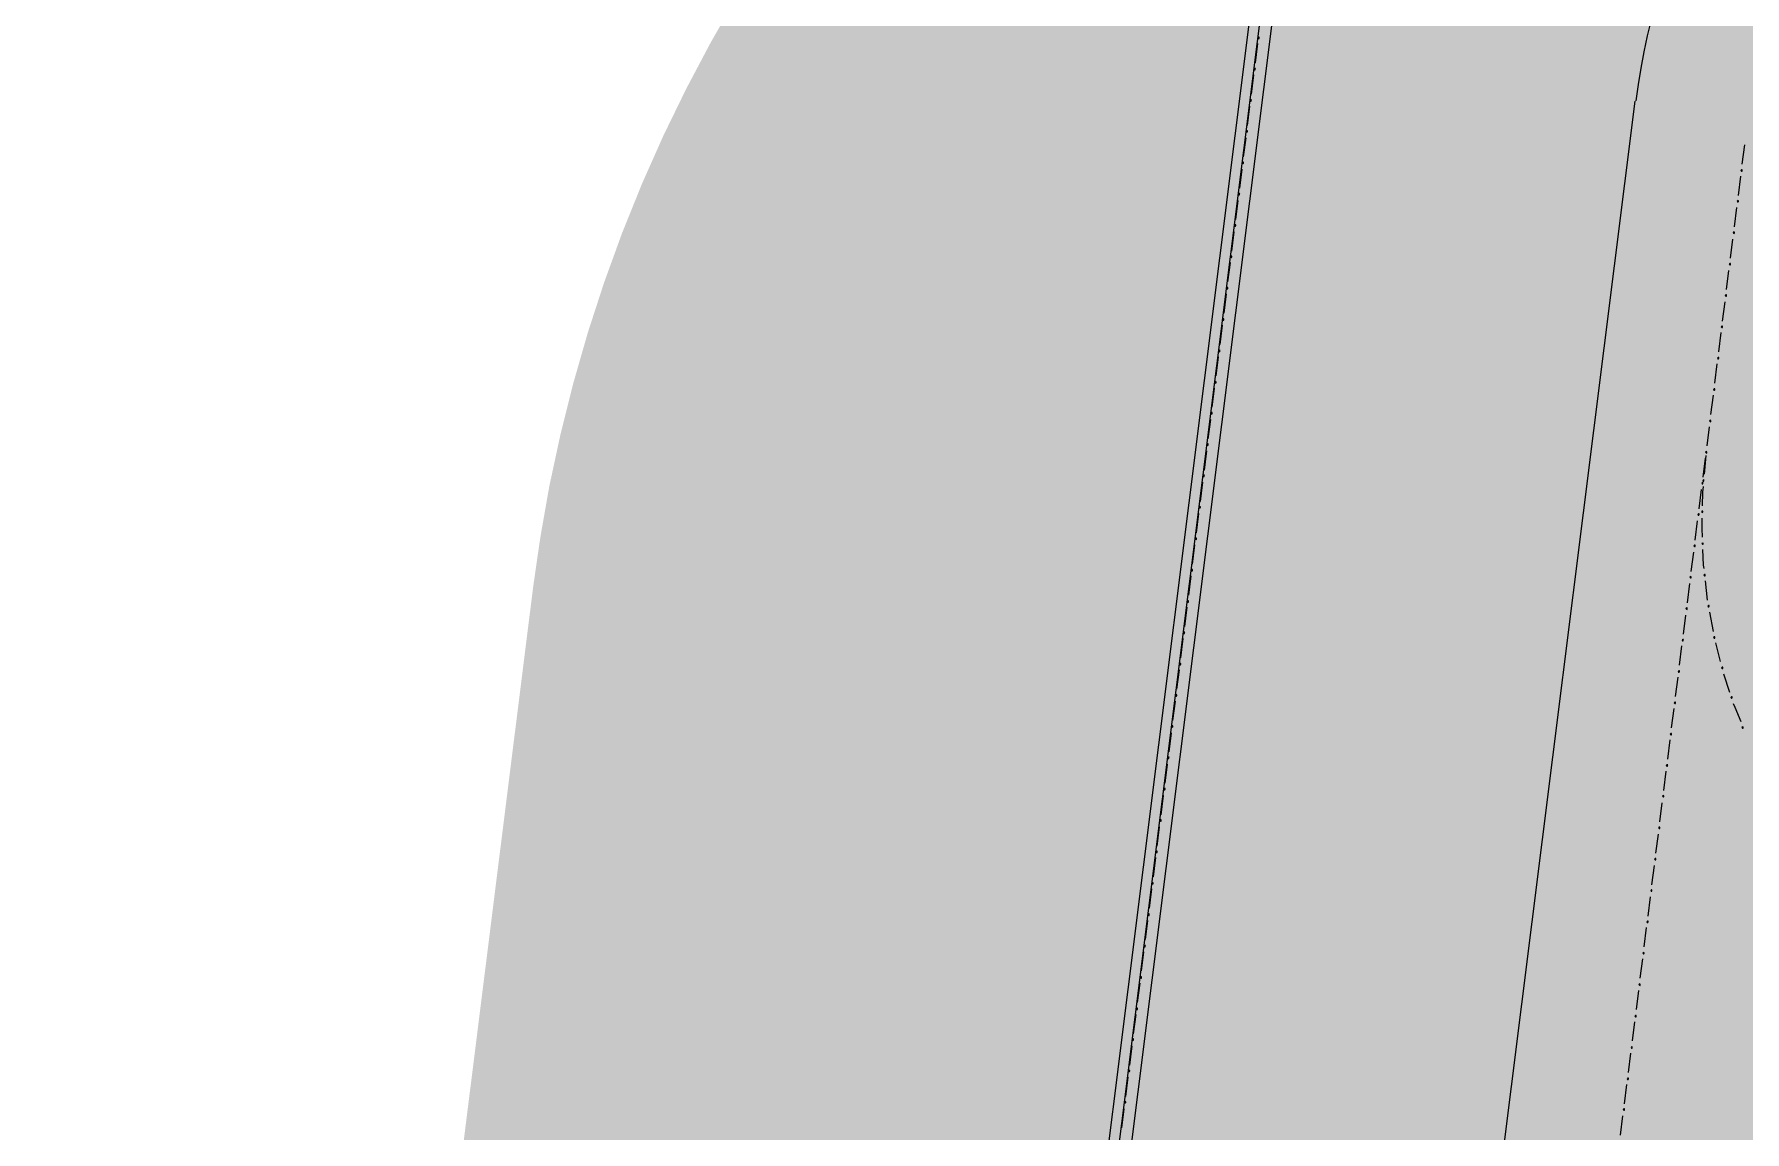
# Model space of a CAD drawing. Header units: metres. Extents: x -4 to 509425, y 7549 to 4732445.
# Drawn here: x 475950.81 to 475973.25, y 4719777.3 to 4719791.69 of the extents above; entities that cross this region are included whole.
import ezdxf

# ---------------------------------------------------------------- set-up
doc = ezdxf.new("R2010")
doc.units = ezdxf.units.M
doc.header["$LTSCALE"] = 0.01
doc.header["$MEASUREMENT"] = 0
doc.layers.get('0').update_dxf_attribs({"lineweight": 0})
for name, color, linetype in [('_SUBESTACIÓN', 1, 'Continuous'), ('NUDO GAROÑA', 211, 'Continuous'), ('SUBESTACION LA VID', 253, 'Continuous')]:
    doc.layers.add(name, color=color, linetype=linetype)

# ---------------------------------------------------------------- blocks, each defined once
blk = doc.blocks.new('A$Cfff6051d')
at = {"layer": 'SUBESTACION LA VID', "transparency": 33554687}
h = blk.add_hatch(color=256, dxfattribs=at)
h.dxf.hatch_style = 2
h.paths.add_polyline_path([(475966.879, 4719791.645), (475966.88, 4719791.653), (475966.871, 4719791.654), (475966.862, 4719791.647), (475966.869, 4719791.637), (475966.877, 4719791.636)])
h = blk.add_hatch(color=256, dxfattribs=at)
h.dxf.hatch_style = 2
h.paths.add_polyline_path([(475966.827, 4719791.233), (475966.828, 4719791.241), (475966.82, 4719791.242), (475966.81, 4719791.235), (475966.817, 4719791.226), (475966.826, 4719791.225)])
h = blk.add_hatch(color=256, dxfattribs=at)
h.dxf.hatch_style = 2
h.paths.add_polyline_path([(475966.775, 4719790.821), (475966.776, 4719790.83), (475966.768, 4719790.831), (475966.759, 4719790.823), (475966.766, 4719790.814), (475966.774, 4719790.813)])
h = blk.add_hatch(color=256, dxfattribs=at)
h.dxf.hatch_style = 2
h.paths.add_polyline_path([(475966.725, 4719790.418), (475966.726, 4719790.426), (475966.717, 4719790.428), (475966.708, 4719790.42), (475966.715, 4719790.411), (475966.724, 4719790.41)])
h = blk.add_hatch(color=256, dxfattribs=at)
h.dxf.hatch_style = 2
h.paths.add_polyline_path([(475966.673, 4719790.006), (475966.674, 4719790.015), (475966.666, 4719790.016), (475966.656, 4719790.009), (475966.664, 4719789.999), (475966.672, 4719789.998)])
h = blk.add_hatch(color=256, dxfattribs=at)
h.dxf.hatch_style = 2
h.paths.add_polyline_path([(475973.213, 4719789.903), (475973.214, 4719789.912), (475973.206, 4719789.913), (475973.196, 4719789.905), (475973.204, 4719789.896), (475973.212, 4719789.895)])
h = blk.add_hatch(color=256, dxfattribs=at)
h.dxf.hatch_style = 2
h.paths.add_polyline_path([(475966.622, 4719789.595), (475966.623, 4719789.603), (475966.614, 4719789.604), (475966.605, 4719789.597), (475966.612, 4719789.587), (475966.621, 4719789.586)])
h = blk.add_hatch(color=256, dxfattribs=at)
h.dxf.hatch_style = 2
h.paths.add_polyline_path([(475973.163, 4719789.5), (475973.164, 4719789.508), (475973.155, 4719789.51), (475973.146, 4719789.502), (475973.153, 4719789.493), (475973.161, 4719789.492)])
h = blk.add_hatch(color=256, dxfattribs=at)
h.dxf.hatch_style = 2
h.paths.add_polyline_path([(475966.57, 4719789.183), (475966.571, 4719789.192), (475966.563, 4719789.193), (475966.553, 4719789.185), (475966.561, 4719789.176), (475966.569, 4719789.175)])
h = blk.add_hatch(color=256, dxfattribs=at)
h.dxf.hatch_style = 2
h.paths.add_polyline_path([(475973.111, 4719789.088), (475973.112, 4719789.097), (475973.104, 4719789.098), (475973.094, 4719789.091), (475973.101, 4719789.081), (475973.11, 4719789.08)])
h = blk.add_hatch(color=256, dxfattribs=at)
h.dxf.hatch_style = 2
h.paths.add_polyline_path([(475966.518, 4719788.772), (475966.519, 4719788.78), (475966.511, 4719788.781), (475966.502, 4719788.774), (475966.509, 4719788.764), (475966.517, 4719788.763)])
h = blk.add_hatch(color=256, dxfattribs=at)
h.dxf.hatch_style = 2
h.paths.add_polyline_path([(475973.059, 4719788.677), (475973.06, 4719788.685), (475973.052, 4719788.686), (475973.043, 4719788.679), (475973.05, 4719788.669), (475973.058, 4719788.668)])
h = blk.add_hatch(color=256, dxfattribs=at)
h.dxf.hatch_style = 2
h.paths.add_polyline_path([(475966.467, 4719788.36), (475966.468, 4719788.368), (475966.459, 4719788.369), (475966.45, 4719788.362), (475966.457, 4719788.353), (475966.466, 4719788.352)])
h = blk.add_hatch(color=256, dxfattribs=at)
h.dxf.hatch_style = 2
h.paths.add_polyline_path([(475973.008, 4719788.265), (475973.009, 4719788.274), (475973, 4719788.275), (475972.991, 4719788.267), (475972.998, 4719788.258), (475973.007, 4719788.257)])
h = blk.add_hatch(color=256, dxfattribs=at)
h.dxf.hatch_style = 2
h.paths.add_polyline_path([(475966.415, 4719787.948), (475966.416, 4719787.957), (475966.408, 4719787.958), (475966.398, 4719787.95), (475966.406, 4719787.941), (475966.414, 4719787.94)])
h = blk.add_hatch(color=256, dxfattribs=at)
h.dxf.hatch_style = 2
h.paths.add_polyline_path([(475972.956, 4719787.854), (475972.957, 4719787.862), (475972.949, 4719787.863), (475972.939, 4719787.856), (475972.947, 4719787.846), (475972.955, 4719787.845)])
h = blk.add_hatch(color=256, dxfattribs=at)
h.dxf.hatch_style = 2
h.paths.add_polyline_path([(475966.364, 4719787.537), (475966.365, 4719787.545), (475966.356, 4719787.546), (475966.347, 4719787.539), (475966.354, 4719787.529), (475966.362, 4719787.528)])
h = blk.add_hatch(color=256, dxfattribs=at)
h.dxf.hatch_style = 2
h.paths.add_polyline_path([(475972.905, 4719787.442), (475972.906, 4719787.45), (475972.897, 4719787.451), (475972.888, 4719787.444), (475972.895, 4719787.435), (475972.903, 4719787.434)])
h = blk.add_hatch(color=256, dxfattribs=at)
h.dxf.hatch_style = 2
h.paths.add_polyline_path([(475966.312, 4719787.125), (475966.313, 4719787.134), (475966.305, 4719787.135), (475966.295, 4719787.127), (475966.302, 4719787.118), (475966.311, 4719787.117)])
h = blk.add_hatch(color=256, dxfattribs=at)
h.dxf.hatch_style = 2
h.paths.add_polyline_path([(475972.853, 4719787.03), (475972.854, 4719787.039), (475972.846, 4719787.04), (475972.836, 4719787.032), (475972.843, 4719787.023), (475972.852, 4719787.022)])
h = blk.add_hatch(color=256, dxfattribs=at)
h.dxf.hatch_style = 2
h.paths.add_polyline_path([(475966.261, 4719786.722), (475966.262, 4719786.73), (475966.254, 4719786.731), (475966.245, 4719786.724), (475966.252, 4719786.715), (475966.26, 4719786.714)])
h = blk.add_hatch(color=256, dxfattribs=at)
h.dxf.hatch_style = 2
h.paths.add_polyline_path([(475972.801, 4719786.619), (475972.802, 4719786.627), (475972.794, 4719786.628), (475972.785, 4719786.621), (475972.792, 4719786.611), (475972.8, 4719786.61)])
h = blk.add_hatch(color=256, dxfattribs=at)
h.dxf.hatch_style = 2
h.paths.add_polyline_path([(475966.21, 4719786.31), (475966.211, 4719786.319), (475966.202, 4719786.32), (475966.193, 4719786.312), (475966.2, 4719786.303), (475966.209, 4719786.302)])
h = blk.add_hatch(color=256, dxfattribs=at)
h.dxf.hatch_style = 2
h.paths.add_polyline_path([(475972.75, 4719786.207), (475972.751, 4719786.216), (475972.742, 4719786.217), (475972.733, 4719786.209), (475972.74, 4719786.2), (475972.749, 4719786.199)])
h = blk.add_hatch(color=256, dxfattribs=at)
h.dxf.hatch_style = 2
h.paths.add_polyline_path([(475966.158, 4719785.899), (475966.159, 4719785.907), (475966.151, 4719785.908), (475966.141, 4719785.901), (475966.149, 4719785.891), (475966.157, 4719785.89)])
h = blk.add_hatch(color=256, dxfattribs=at)
h.dxf.hatch_style = 2
h.paths.add_polyline_path([(475972.699, 4719785.804), (475972.7, 4719785.812), (475972.692, 4719785.813), (475972.682, 4719785.806), (475972.69, 4719785.797), (475972.698, 4719785.796)])
h = blk.add_hatch(color=256, dxfattribs=at)
h.dxf.hatch_style = 2
h.paths.add_polyline_path([(475972.712, 4719785.836), (475972.713, 4719785.845), (475972.704, 4719785.846), (475972.695, 4719785.839), (475972.702, 4719785.829), (475972.711, 4719785.828)])
h = blk.add_hatch(color=256, dxfattribs=at)
h.dxf.hatch_style = 2
h.paths.add_polyline_path([(475966.107, 4719785.487), (475966.108, 4719785.495), (475966.099, 4719785.497), (475966.09, 4719785.489), (475966.097, 4719785.48), (475966.106, 4719785.479)])
h = blk.add_hatch(color=256, dxfattribs=at)
h.dxf.hatch_style = 2
h.paths.add_polyline_path([(475972.648, 4719785.392), (475972.649, 4719785.401), (475972.64, 4719785.402), (475972.631, 4719785.394), (475972.638, 4719785.385), (475972.646, 4719785.384)])
h = blk.add_hatch(color=256, dxfattribs=at)
h.dxf.hatch_style = 2
h.paths.add_polyline_path([(475972.695, 4719785.429), (475972.696, 4719785.437), (475972.687, 4719785.438), (475972.678, 4719785.431), (475972.685, 4719785.422), (475972.694, 4719785.421)])
h = blk.add_hatch(color=256, dxfattribs=at)
h.dxf.hatch_style = 2
h.paths.add_polyline_path([(475966.055, 4719785.075), (475966.056, 4719785.084), (475966.048, 4719785.085), (475966.038, 4719785.078), (475966.046, 4719785.068), (475966.054, 4719785.067)])
h = blk.add_hatch(color=256, dxfattribs=at)
h.dxf.hatch_style = 2
h.paths.add_polyline_path([(475972.596, 4719784.981), (475972.597, 4719784.989), (475972.589, 4719784.99), (475972.579, 4719784.983), (475972.586, 4719784.973), (475972.595, 4719784.972)])
h = blk.add_hatch(color=256, dxfattribs=at)
h.dxf.hatch_style = 2
h.paths.add_polyline_path([(475972.702, 4719785.01), (475972.703, 4719785.018), (475972.695, 4719785.019), (475972.685, 4719785.012), (475972.693, 4719785.003), (475972.701, 4719785.002)])
h = blk.add_hatch(color=256, dxfattribs=at)
h.dxf.hatch_style = 2
h.paths.add_polyline_path([(475966.003, 4719784.664), (475966.004, 4719784.672), (475965.996, 4719784.673), (475965.987, 4719784.666), (475965.994, 4719784.656), (475966.002, 4719784.655)])
h = blk.add_hatch(color=256, dxfattribs=at)
h.dxf.hatch_style = 2
h.paths.add_polyline_path([(475972.544, 4719784.569), (475972.545, 4719784.577), (475972.537, 4719784.579), (475972.528, 4719784.571), (475972.535, 4719784.562), (475972.543, 4719784.561)])
h = blk.add_hatch(color=256, dxfattribs=at)
h.dxf.hatch_style = 2
h.paths.add_polyline_path([(475972.727, 4719784.597), (475972.728, 4719784.606), (475972.72, 4719784.607), (475972.71, 4719784.599), (475972.718, 4719784.59), (475972.726, 4719784.589)])
h = blk.add_hatch(color=256, dxfattribs=at)
h.dxf.hatch_style = 2
h.paths.add_polyline_path([(475965.952, 4719784.252), (475965.953, 4719784.261), (475965.944, 4719784.262), (475965.935, 4719784.254), (475965.942, 4719784.245), (475965.951, 4719784.244)])
h = blk.add_hatch(color=256, dxfattribs=at)
h.dxf.hatch_style = 2
h.paths.add_polyline_path([(475972.493, 4719784.157), (475972.494, 4719784.166), (475972.485, 4719784.167), (475972.476, 4719784.16), (475972.483, 4719784.15), (475972.492, 4719784.149)])
h = blk.add_hatch(color=256, dxfattribs=at)
h.dxf.hatch_style = 2
h.paths.add_polyline_path([(475972.778, 4719784.19), (475972.779, 4719784.198), (475972.771, 4719784.199), (475972.762, 4719784.192), (475972.769, 4719784.183), (475972.777, 4719784.181)])
h = blk.add_hatch(color=256, dxfattribs=at)
h.dxf.hatch_style = 2
h.paths.add_polyline_path([(475965.9, 4719783.841), (475965.901, 4719783.849), (475965.893, 4719783.85), (475965.883, 4719783.843), (475965.891, 4719783.833), (475965.899, 4719783.832)])
h = blk.add_hatch(color=256, dxfattribs=at)
h.dxf.hatch_style = 2
h.paths.add_polyline_path([(475972.855, 4719783.779), (475972.856, 4719783.788), (475972.848, 4719783.789), (475972.838, 4719783.781), (475972.845, 4719783.772), (475972.854, 4719783.771)])
h = blk.add_hatch(color=256, dxfattribs=at)
h.dxf.hatch_style = 2
h.paths.add_polyline_path([(475972.441, 4719783.746), (475972.442, 4719783.754), (475972.434, 4719783.755), (475972.424, 4719783.748), (475972.432, 4719783.738), (475972.44, 4719783.737)])
h = blk.add_hatch(color=256, dxfattribs=at)
h.dxf.hatch_style = 2
h.paths.add_polyline_path([(475965.849, 4719783.429), (475965.85, 4719783.437), (475965.841, 4719783.438), (475965.832, 4719783.431), (475965.839, 4719783.422), (475965.848, 4719783.421)])
h = blk.add_hatch(color=256, dxfattribs=at)
h.dxf.hatch_style = 2
h.paths.add_polyline_path([(475972.39, 4719783.334), (475972.391, 4719783.343), (475972.382, 4719783.344), (475972.373, 4719783.336), (475972.38, 4719783.327), (475972.388, 4719783.326)])
h = blk.add_hatch(color=256, dxfattribs=at)
h.dxf.hatch_style = 2
h.paths.add_polyline_path([(475972.959, 4719783.382), (475972.96, 4719783.391), (475972.951, 4719783.392), (475972.942, 4719783.384), (475972.949, 4719783.375), (475972.958, 4719783.374)])
h = blk.add_hatch(color=256, dxfattribs=at)
h.dxf.hatch_style = 2
h.paths.add_polyline_path([(475965.797, 4719783.017), (475965.798, 4719783.026), (475965.79, 4719783.027), (475965.78, 4719783.019), (475965.787, 4719783.01), (475965.796, 4719783.009)])
h = blk.add_hatch(color=256, dxfattribs=at)
h.dxf.hatch_style = 2
h.paths.add_polyline_path([(475972.338, 4719782.923), (475972.339, 4719782.931), (475972.331, 4719782.932), (475972.321, 4719782.925), (475972.328, 4719782.915), (475972.337, 4719782.914)])
h = blk.add_hatch(color=256, dxfattribs=at)
h.dxf.hatch_style = 2
h.paths.add_polyline_path([(475973.08, 4719782.992), (475973.081, 4719783), (475973.073, 4719783.001), (475973.064, 4719782.994), (475973.071, 4719782.984), (475973.079, 4719782.983)])
h = blk.add_hatch(color=256, dxfattribs=at)
h.dxf.hatch_style = 2
h.paths.add_polyline_path([(475965.746, 4719782.614), (475965.747, 4719782.623), (475965.739, 4719782.624), (475965.73, 4719782.616), (475965.737, 4719782.607), (475965.745, 4719782.606)])
h = blk.add_hatch(color=256, dxfattribs=at)
h.dxf.hatch_style = 2
h.paths.add_polyline_path([(475972.286, 4719782.511), (475972.287, 4719782.519), (475972.279, 4719782.52), (475972.27, 4719782.513), (475972.277, 4719782.504), (475972.285, 4719782.503)])
h = blk.add_hatch(color=256, dxfattribs=at)
h.dxf.hatch_style = 2
h.paths.add_polyline_path([(475973.227, 4719782.598), (475973.228, 4719782.606), (475973.22, 4719782.607), (475973.21, 4719782.6), (475973.218, 4719782.59), (475973.226, 4719782.589)])
h = blk.add_hatch(color=256, dxfattribs=at)
h.dxf.hatch_style = 2
h.paths.add_polyline_path([(475965.695, 4719782.203), (475965.696, 4719782.211), (475965.687, 4719782.212), (475965.678, 4719782.205), (475965.685, 4719782.195), (475965.694, 4719782.194)])
h = blk.add_hatch(color=256, dxfattribs=at)
h.dxf.hatch_style = 2
h.paths.add_polyline_path([(475972.235, 4719782.099), (475972.236, 4719782.108), (475972.227, 4719782.109), (475972.218, 4719782.101), (475972.225, 4719782.092), (475972.234, 4719782.091)])
h = blk.add_hatch(color=256, dxfattribs=at)
h.dxf.hatch_style = 2
h.paths.add_polyline_path([(475965.643, 4719781.791), (475965.644, 4719781.799), (475965.636, 4719781.8), (475965.626, 4719781.793), (475965.634, 4719781.784), (475965.642, 4719781.783)])
h = blk.add_hatch(color=256, dxfattribs=at)
h.dxf.hatch_style = 2
h.paths.add_polyline_path([(475972.184, 4719781.696), (475972.185, 4719781.705), (475972.177, 4719781.706), (475972.167, 4719781.698), (475972.175, 4719781.689), (475972.183, 4719781.688)])
h = blk.add_hatch(color=256, dxfattribs=at)
h.dxf.hatch_style = 2
h.paths.add_polyline_path([(475965.592, 4719781.379), (475965.593, 4719781.388), (475965.584, 4719781.389), (475965.575, 4719781.381), (475965.582, 4719781.372), (475965.591, 4719781.371)])
h = blk.add_hatch(color=256, dxfattribs=at)
h.dxf.hatch_style = 2
h.paths.add_polyline_path([(475972.133, 4719781.285), (475972.134, 4719781.293), (475972.125, 4719781.294), (475972.116, 4719781.287), (475972.123, 4719781.277), (475972.132, 4719781.276)])
h = blk.add_hatch(color=256, dxfattribs=at)
h.dxf.hatch_style = 2
h.paths.add_polyline_path([(475965.54, 4719780.968), (475965.541, 4719780.976), (475965.533, 4719780.977), (475965.523, 4719780.97), (475965.531, 4719780.96), (475965.539, 4719780.959)])
h = blk.add_hatch(color=256, dxfattribs=at)
h.dxf.hatch_style = 2
h.paths.add_polyline_path([(475972.081, 4719780.873), (475972.082, 4719780.881), (475972.074, 4719780.882), (475972.064, 4719780.875), (475972.072, 4719780.866), (475972.08, 4719780.865)])
h = blk.add_hatch(color=256, dxfattribs=at)
h.dxf.hatch_style = 2
h.paths.add_polyline_path([(475965.488, 4719780.556), (475965.489, 4719780.564), (475965.481, 4719780.566), (475965.472, 4719780.558), (475965.479, 4719780.549), (475965.487, 4719780.548)])
h = blk.add_hatch(color=256, dxfattribs=at)
h.dxf.hatch_style = 2
h.paths.add_polyline_path([(475972.029, 4719780.461), (475972.03, 4719780.47), (475972.022, 4719780.471), (475972.013, 4719780.463), (475972.02, 4719780.454), (475972.028, 4719780.453)])
h = blk.add_hatch(color=256, dxfattribs=at)
h.dxf.hatch_style = 2
h.paths.add_polyline_path([(475965.437, 4719780.144), (475965.438, 4719780.153), (475965.429, 4719780.154), (475965.42, 4719780.147), (475965.427, 4719780.137), (475965.436, 4719780.136)])
h = blk.add_hatch(color=256, dxfattribs=at)
h.dxf.hatch_style = 2
h.paths.add_polyline_path([(475971.978, 4719780.05), (475971.979, 4719780.058), (475971.97, 4719780.059), (475971.961, 4719780.052), (475971.968, 4719780.042), (475971.977, 4719780.041)])
h = blk.add_hatch(color=256, dxfattribs=at)
h.dxf.hatch_style = 2
h.paths.add_polyline_path([(475965.385, 4719779.733), (475965.386, 4719779.741), (475965.378, 4719779.742), (475965.368, 4719779.735), (475965.376, 4719779.725), (475965.384, 4719779.724)])
h = blk.add_hatch(color=256, dxfattribs=at)
h.dxf.hatch_style = 2
h.paths.add_polyline_path([(475971.926, 4719779.638), (475971.927, 4719779.646), (475971.919, 4719779.648), (475971.909, 4719779.64), (475971.917, 4719779.631), (475971.925, 4719779.63)])
h = blk.add_hatch(color=256, dxfattribs=at)
h.dxf.hatch_style = 2
h.paths.add_polyline_path([(475965.334, 4719779.321), (475965.335, 4719779.33), (475965.326, 4719779.331), (475965.317, 4719779.323), (475965.324, 4719779.314), (475965.333, 4719779.313)])
h = blk.add_hatch(color=256, dxfattribs=at)
h.dxf.hatch_style = 2
h.paths.add_polyline_path([(475971.875, 4719779.226), (475971.876, 4719779.235), (475971.867, 4719779.236), (475971.858, 4719779.229), (475971.865, 4719779.219), (475971.873, 4719779.218)])
h = blk.add_hatch(color=256, dxfattribs=at)
h.dxf.hatch_style = 2
h.paths.add_polyline_path([(475965.282, 4719778.91), (475965.283, 4719778.918), (475965.275, 4719778.919), (475965.265, 4719778.912), (475965.273, 4719778.902), (475965.281, 4719778.901)])
h = blk.add_hatch(color=256, dxfattribs=at)
h.dxf.hatch_style = 2
h.paths.add_polyline_path([(475971.823, 4719778.815), (475971.824, 4719778.823), (475971.816, 4719778.824), (475971.806, 4719778.817), (475971.813, 4719778.807), (475971.822, 4719778.806)])
h = blk.add_hatch(color=256, dxfattribs=at)
h.dxf.hatch_style = 2
h.paths.add_polyline_path([(475965.231, 4719778.506), (475965.232, 4719778.515), (475965.224, 4719778.516), (475965.215, 4719778.509), (475965.222, 4719778.499), (475965.23, 4719778.498)])
h = blk.add_hatch(color=256, dxfattribs=at)
h.dxf.hatch_style = 2
h.paths.add_polyline_path([(475971.771, 4719778.403), (475971.772, 4719778.412), (475971.764, 4719778.413), (475971.755, 4719778.405), (475971.762, 4719778.396), (475971.77, 4719778.395)])
h = blk.add_hatch(color=256, dxfattribs=at)
h.dxf.hatch_style = 2
h.paths.add_polyline_path([(475965.18, 4719778.095), (475965.181, 4719778.103), (475965.172, 4719778.104), (475965.163, 4719778.097), (475965.17, 4719778.087), (475965.179, 4719778.086)])
h = blk.add_hatch(color=256, dxfattribs=at)
h.dxf.hatch_style = 2
h.paths.add_polyline_path([(475971.72, 4719777.992), (475971.721, 4719778), (475971.712, 4719778.001), (475971.703, 4719777.994), (475971.71, 4719777.984), (475971.719, 4719777.983)])
h = blk.add_hatch(color=256, dxfattribs=at)
h.dxf.hatch_style = 2
h.paths.add_polyline_path([(475965.128, 4719777.683), (475965.129, 4719777.692), (475965.121, 4719777.693), (475965.111, 4719777.685), (475965.119, 4719777.676), (475965.127, 4719777.675)])
h = blk.add_hatch(color=256, dxfattribs=at)
h.dxf.hatch_style = 2
h.paths.add_polyline_path([(475971.669, 4719777.588), (475971.67, 4719777.597), (475971.662, 4719777.598), (475971.652, 4719777.59), (475971.66, 4719777.581), (475971.668, 4719777.58)])
at = {"layer": 'SUBESTACION LA VID', "lineweight": 15}
for p, q in [((475966.829, 4719791.318), (475966.861, 4719791.57)), ((475966.777, 4719790.906), (475966.809, 4719791.158)), ((475963.966, 4719728.256), (475971.808, 4719790.813)), ((475966.726, 4719790.495), (475966.757, 4719790.747)), ((475966.674, 4719790.083), (475966.706, 4719790.335)), ((475973.215, 4719789.988), (475973.247, 4719790.24)), ((475966.623, 4719789.671), (475966.654, 4719789.924)), ((475973.164, 4719789.577), (475973.195, 4719789.829)), ((475966.571, 4719789.26), (475966.603, 4719789.512)), ((475973.112, 4719789.165), (475973.144, 4719789.417)), ((475966.519, 4719788.848), (475966.551, 4719789.1)), ((475973.06, 4719788.753), (475973.092, 4719789.005)), ((475966.469, 4719788.445), (475966.5, 4719788.697)), ((475973.009, 4719788.342), (475973.04, 4719788.594)), ((475966.417, 4719788.033), (475966.449, 4719788.285)), ((475972.957, 4719787.93), (475972.989, 4719788.182)), ((475966.366, 4719787.622), (475966.397, 4719787.874)), ((475972.907, 4719787.527), (475972.938, 4719787.779)), ((475966.314, 4719787.21), (475966.346, 4719787.462)), ((475972.855, 4719787.115), (475972.887, 4719787.367)), ((475966.262, 4719786.799), (475966.294, 4719787.051)), ((475972.803, 4719786.704), (475972.835, 4719786.956)), ((475966.211, 4719786.387), (475966.242, 4719786.639)), ((475972.752, 4719786.292), (475972.783, 4719786.544)), ((475966.159, 4719785.975), (475966.191, 4719786.227)), ((475972.7, 4719785.881), (475972.732, 4719786.133)), ((475972.736, 4719786.166), (475972.714, 4719785.922)), ((475966.108, 4719785.564), (475966.139, 4719785.816)), ((475972.649, 4719785.469), (475972.68, 4719785.721)), ((475966.056, 4719785.152), (475966.088, 4719785.404)), ((475972.597, 4719785.057), (475972.629, 4719785.309)), ((475966.004, 4719784.74), (475966.036, 4719784.993)), ((475972.545, 4719784.646), (475972.577, 4719784.898)), ((475965.954, 4719784.337), (475965.985, 4719784.589)), ((475972.494, 4719784.234), (475972.525, 4719784.486)), ((475972.726, 4719784.521), (475972.754, 4719784.27)), ((475965.902, 4719783.926), (475965.934, 4719784.178)), ((475972.442, 4719783.822), (475972.474, 4719784.074)), ((475972.786, 4719784.112), (475972.831, 4719783.859)), ((475965.851, 4719783.514), (475965.882, 4719783.766)), ((475972.392, 4719783.419), (475972.423, 4719783.671)), ((475972.863, 4719783.71), (475972.926, 4719783.463)), ((475965.799, 4719783.102), (475965.831, 4719783.354)), ((475972.34, 4719783.008), (475972.372, 4719783.26)), ((475972.966, 4719783.305), (475973.047, 4719783.064)), ((475965.747, 4719782.691), (475965.779, 4719782.943)), ((475972.288, 4719782.596), (475972.32, 4719782.848)), ((475965.696, 4719782.279), (475965.727, 4719782.531)), ((475972.237, 4719782.184), (475972.268, 4719782.436)), ((475965.644, 4719781.868), (475965.676, 4719782.12)), ((475972.185, 4719781.773), (475972.217, 4719782.025)), ((475965.593, 4719781.456), (475965.624, 4719781.708)), ((475972.134, 4719781.361), (475972.165, 4719781.613)), ((475965.541, 4719781.044), (475965.573, 4719781.296)), ((475972.082, 4719780.95), (475972.114, 4719781.202)), ((475965.491, 4719780.641), (475965.522, 4719780.893)), ((475972.03, 4719780.538), (475972.062, 4719780.79)), ((475965.439, 4719780.23), (475965.471, 4719780.482)), ((475971.979, 4719780.126), (475972.01, 4719780.378)), ((475965.387, 4719779.818), (475965.419, 4719780.07)), ((475971.928, 4719779.723), (475971.96, 4719779.975)), ((475965.336, 4719779.406), (475965.367, 4719779.658)), ((475971.877, 4719779.311), (475971.908, 4719779.564)), ((475965.284, 4719778.995), (475965.316, 4719779.247)), ((475971.825, 4719778.9), (475971.857, 4719779.152)), ((475965.232, 4719778.583), (475965.264, 4719778.835)), ((475971.773, 4719778.488), (475971.805, 4719778.74)), ((475965.181, 4719778.171), (475965.212, 4719778.423)), ((475971.722, 4719778.077), (475971.753, 4719778.329)), ((475965.129, 4719777.76), (475965.161, 4719778.012)), ((475971.67, 4719777.665), (475971.702, 4719777.917)), ((475965.078, 4719777.348), (475965.109, 4719777.6)), ((475971.619, 4719777.253), (475971.65, 4719777.505))]:
    blk.add_line(p, q, dxfattribs=at)
for points in [[(475956.756, 4719712.129), (475967.964, 4719801.525), (476089.55, 4719786.282), (476086.094, 4719758.712), (476078.306, 4719696.592), (475956.719, 4719711.835)], [(475957.05, 4719712.092), (475968.22, 4719801.186), (476089.218, 4719786.017), (476085.8, 4719758.749), (476078.049, 4719696.923), (475957.05, 4719712.092)], [(475972.702, 4719785.761), (475972.693, 4719785.685), (475972.687, 4719785.507)], [(475972.684, 4719785.345), (475972.684, 4719785.209), (475972.687, 4719785.097)], [(475972.693, 4719784.934), (475972.701, 4719784.729), (475972.712, 4719784.685)], [(475973.096, 4719782.913), (475973.116, 4719782.868), (475973.195, 4719782.679)]]:
    blk.add_lwpolyline(points, dxfattribs=at)
at = {"layer": 'SUBESTACION LA VID'}
for points in [[(475966.879, 4719791.645), (475966.88, 4719791.653), (475966.871, 4719791.654), (475966.862, 4719791.647), (475966.869, 4719791.637), (475966.877, 4719791.636)], [(475966.827, 4719791.233), (475966.828, 4719791.241), (475966.82, 4719791.242), (475966.81, 4719791.235), (475966.817, 4719791.226), (475966.826, 4719791.225)], [(475966.775, 4719790.821), (475966.776, 4719790.83), (475966.768, 4719790.831), (475966.759, 4719790.823), (475966.766, 4719790.814), (475966.774, 4719790.813)], [(475966.725, 4719790.418), (475966.726, 4719790.426), (475966.717, 4719790.428), (475966.708, 4719790.42), (475966.715, 4719790.411), (475966.724, 4719790.41)], [(475966.673, 4719790.006), (475966.674, 4719790.015), (475966.666, 4719790.016), (475966.656, 4719790.009), (475966.664, 4719789.999), (475966.672, 4719789.998)], [(475973.213, 4719789.903), (475973.214, 4719789.912), (475973.206, 4719789.913), (475973.196, 4719789.905), (475973.204, 4719789.896), (475973.212, 4719789.895)], [(475966.622, 4719789.595), (475966.623, 4719789.603), (475966.614, 4719789.604), (475966.605, 4719789.597), (475966.612, 4719789.587), (475966.621, 4719789.586)], [(475973.163, 4719789.5), (475973.164, 4719789.508), (475973.155, 4719789.51), (475973.146, 4719789.502), (475973.153, 4719789.493), (475973.161, 4719789.492)], [(475966.57, 4719789.183), (475966.571, 4719789.192), (475966.563, 4719789.193), (475966.553, 4719789.185), (475966.561, 4719789.176), (475966.569, 4719789.175)], [(475973.111, 4719789.088), (475973.112, 4719789.097), (475973.104, 4719789.098), (475973.094, 4719789.091), (475973.101, 4719789.081), (475973.11, 4719789.08)], [(475966.518, 4719788.772), (475966.519, 4719788.78), (475966.511, 4719788.781), (475966.502, 4719788.774), (475966.509, 4719788.764), (475966.517, 4719788.763)], [(475973.059, 4719788.677), (475973.06, 4719788.685), (475973.052, 4719788.686), (475973.043, 4719788.679), (475973.05, 4719788.669), (475973.058, 4719788.668)], [(475966.467, 4719788.36), (475966.468, 4719788.368), (475966.459, 4719788.369), (475966.45, 4719788.362), (475966.457, 4719788.353), (475966.466, 4719788.352)], [(475973.008, 4719788.265), (475973.009, 4719788.274), (475973, 4719788.275), (475972.991, 4719788.267), (475972.998, 4719788.258), (475973.007, 4719788.257)], [(475966.415, 4719787.948), (475966.416, 4719787.957), (475966.408, 4719787.958), (475966.398, 4719787.95), (475966.406, 4719787.941), (475966.414, 4719787.94)], [(475972.956, 4719787.854), (475972.957, 4719787.862), (475972.949, 4719787.863), (475972.939, 4719787.856), (475972.947, 4719787.846), (475972.955, 4719787.845)], [(475966.364, 4719787.537), (475966.365, 4719787.545), (475966.356, 4719787.546), (475966.347, 4719787.539), (475966.354, 4719787.529), (475966.362, 4719787.528)], [(475972.905, 4719787.442), (475972.906, 4719787.45), (475972.897, 4719787.451), (475972.888, 4719787.444), (475972.895, 4719787.435), (475972.903, 4719787.434)], [(475966.312, 4719787.125), (475966.313, 4719787.134), (475966.305, 4719787.135), (475966.295, 4719787.127), (475966.302, 4719787.118), (475966.311, 4719787.117)], [(475972.853, 4719787.03), (475972.854, 4719787.039), (475972.846, 4719787.04), (475972.836, 4719787.032), (475972.843, 4719787.023), (475972.852, 4719787.022)], [(475966.261, 4719786.722), (475966.262, 4719786.73), (475966.254, 4719786.731), (475966.245, 4719786.724), (475966.252, 4719786.715), (475966.26, 4719786.714)], [(475972.801, 4719786.619), (475972.802, 4719786.627), (475972.794, 4719786.628), (475972.785, 4719786.621), (475972.792, 4719786.611), (475972.8, 4719786.61)], [(475966.21, 4719786.31), (475966.211, 4719786.319), (475966.202, 4719786.32), (475966.193, 4719786.312), (475966.2, 4719786.303), (475966.209, 4719786.302)], [(475972.75, 4719786.207), (475972.751, 4719786.216), (475972.742, 4719786.217), (475972.733, 4719786.209), (475972.74, 4719786.2), (475972.749, 4719786.199)], [(475966.158, 4719785.899), (475966.159, 4719785.907), (475966.151, 4719785.908), (475966.141, 4719785.901), (475966.149, 4719785.891), (475966.157, 4719785.89)], [(475972.699, 4719785.804), (475972.7, 4719785.812), (475972.692, 4719785.813), (475972.682, 4719785.806), (475972.69, 4719785.797), (475972.698, 4719785.796)], [(475972.712, 4719785.836), (475972.713, 4719785.845), (475972.704, 4719785.846), (475972.695, 4719785.839), (475972.702, 4719785.829), (475972.711, 4719785.828)], [(475966.107, 4719785.487), (475966.108, 4719785.495), (475966.099, 4719785.497), (475966.09, 4719785.489), (475966.097, 4719785.48), (475966.106, 4719785.479)], [(475972.648, 4719785.392), (475972.649, 4719785.401), (475972.64, 4719785.402), (475972.631, 4719785.394), (475972.638, 4719785.385), (475972.646, 4719785.384)], [(475972.695, 4719785.429), (475972.696, 4719785.437), (475972.687, 4719785.438), (475972.678, 4719785.431), (475972.685, 4719785.422), (475972.694, 4719785.421)], [(475966.055, 4719785.075), (475966.056, 4719785.084), (475966.048, 4719785.085), (475966.038, 4719785.078), (475966.046, 4719785.068), (475966.054, 4719785.067)], [(475972.596, 4719784.981), (475972.597, 4719784.989), (475972.589, 4719784.99), (475972.579, 4719784.983), (475972.586, 4719784.973), (475972.595, 4719784.972)], [(475972.702, 4719785.01), (475972.703, 4719785.018), (475972.695, 4719785.019), (475972.685, 4719785.012), (475972.693, 4719785.003), (475972.701, 4719785.002)], [(475966.003, 4719784.664), (475966.004, 4719784.672), (475965.996, 4719784.673), (475965.987, 4719784.666), (475965.994, 4719784.656), (475966.002, 4719784.655)], [(475972.544, 4719784.569), (475972.545, 4719784.577), (475972.537, 4719784.579), (475972.528, 4719784.571), (475972.535, 4719784.562), (475972.543, 4719784.561)], [(475972.727, 4719784.597), (475972.728, 4719784.606), (475972.72, 4719784.607), (475972.71, 4719784.599), (475972.718, 4719784.59), (475972.726, 4719784.589)], [(475965.952, 4719784.252), (475965.953, 4719784.261), (475965.944, 4719784.262), (475965.935, 4719784.254), (475965.942, 4719784.245), (475965.951, 4719784.244)], [(475972.493, 4719784.157), (475972.494, 4719784.166), (475972.485, 4719784.167), (475972.476, 4719784.16), (475972.483, 4719784.15), (475972.492, 4719784.149)], [(475972.778, 4719784.19), (475972.779, 4719784.198), (475972.771, 4719784.199), (475972.762, 4719784.192), (475972.769, 4719784.183), (475972.777, 4719784.181)], [(475965.9, 4719783.841), (475965.901, 4719783.849), (475965.893, 4719783.85), (475965.883, 4719783.843), (475965.891, 4719783.833), (475965.899, 4719783.832)], [(475972.855, 4719783.779), (475972.856, 4719783.788), (475972.848, 4719783.789), (475972.838, 4719783.781), (475972.845, 4719783.772), (475972.854, 4719783.771)], [(475972.441, 4719783.746), (475972.442, 4719783.754), (475972.434, 4719783.755), (475972.424, 4719783.748), (475972.432, 4719783.738), (475972.44, 4719783.737)], [(475965.849, 4719783.429), (475965.85, 4719783.437), (475965.841, 4719783.438), (475965.832, 4719783.431), (475965.839, 4719783.422), (475965.848, 4719783.421)], [(475972.39, 4719783.334), (475972.391, 4719783.343), (475972.382, 4719783.344), (475972.373, 4719783.336), (475972.38, 4719783.327), (475972.388, 4719783.326)], [(475972.959, 4719783.382), (475972.96, 4719783.391), (475972.951, 4719783.392), (475972.942, 4719783.384), (475972.949, 4719783.375), (475972.958, 4719783.374)], [(475965.797, 4719783.017), (475965.798, 4719783.026), (475965.79, 4719783.027), (475965.78, 4719783.019), (475965.787, 4719783.01), (475965.796, 4719783.009)], [(475972.338, 4719782.923), (475972.339, 4719782.931), (475972.331, 4719782.932), (475972.321, 4719782.925), (475972.328, 4719782.915), (475972.337, 4719782.914)], [(475973.08, 4719782.992), (475973.081, 4719783), (475973.073, 4719783.001), (475973.064, 4719782.994), (475973.071, 4719782.984), (475973.079, 4719782.983)], [(475965.746, 4719782.614), (475965.747, 4719782.623), (475965.739, 4719782.624), (475965.73, 4719782.616), (475965.737, 4719782.607), (475965.745, 4719782.606)], [(475972.286, 4719782.511), (475972.287, 4719782.519), (475972.279, 4719782.52), (475972.27, 4719782.513), (475972.277, 4719782.504), (475972.285, 4719782.503)], [(475973.227, 4719782.598), (475973.228, 4719782.606), (475973.22, 4719782.607), (475973.21, 4719782.6), (475973.218, 4719782.59), (475973.226, 4719782.589)], [(475965.695, 4719782.203), (475965.696, 4719782.211), (475965.687, 4719782.212), (475965.678, 4719782.205), (475965.685, 4719782.195), (475965.694, 4719782.194)], [(475972.235, 4719782.099), (475972.236, 4719782.108), (475972.227, 4719782.109), (475972.218, 4719782.101), (475972.225, 4719782.092), (475972.234, 4719782.091)], [(475965.643, 4719781.791), (475965.644, 4719781.799), (475965.636, 4719781.8), (475965.626, 4719781.793), (475965.634, 4719781.784), (475965.642, 4719781.783)], [(475972.184, 4719781.696), (475972.185, 4719781.705), (475972.177, 4719781.706), (475972.167, 4719781.698), (475972.175, 4719781.689), (475972.183, 4719781.688)], [(475965.592, 4719781.379), (475965.593, 4719781.388), (475965.584, 4719781.389), (475965.575, 4719781.381), (475965.582, 4719781.372), (475965.591, 4719781.371)], [(475972.133, 4719781.285), (475972.134, 4719781.293), (475972.125, 4719781.294), (475972.116, 4719781.287), (475972.123, 4719781.277), (475972.132, 4719781.276)], [(475965.54, 4719780.968), (475965.541, 4719780.976), (475965.533, 4719780.977), (475965.523, 4719780.97), (475965.531, 4719780.96), (475965.539, 4719780.959)], [(475972.081, 4719780.873), (475972.082, 4719780.881), (475972.074, 4719780.882), (475972.064, 4719780.875), (475972.072, 4719780.866), (475972.08, 4719780.865)], [(475965.488, 4719780.556), (475965.489, 4719780.564), (475965.481, 4719780.566), (475965.472, 4719780.558), (475965.479, 4719780.549), (475965.487, 4719780.548)], [(475972.029, 4719780.461), (475972.03, 4719780.47), (475972.022, 4719780.471), (475972.013, 4719780.463), (475972.02, 4719780.454), (475972.028, 4719780.453)], [(475965.437, 4719780.144), (475965.438, 4719780.153), (475965.429, 4719780.154), (475965.42, 4719780.147), (475965.427, 4719780.137), (475965.436, 4719780.136)], [(475971.978, 4719780.05), (475971.979, 4719780.058), (475971.97, 4719780.059), (475971.961, 4719780.052), (475971.968, 4719780.042), (475971.977, 4719780.041)], [(475965.385, 4719779.733), (475965.386, 4719779.741), (475965.378, 4719779.742), (475965.368, 4719779.735), (475965.376, 4719779.725), (475965.384, 4719779.724)], [(475971.926, 4719779.638), (475971.927, 4719779.646), (475971.919, 4719779.648), (475971.909, 4719779.64), (475971.917, 4719779.631), (475971.925, 4719779.63)], [(475965.334, 4719779.321), (475965.335, 4719779.33), (475965.326, 4719779.331), (475965.317, 4719779.323), (475965.324, 4719779.314), (475965.333, 4719779.313)], [(475971.875, 4719779.226), (475971.876, 4719779.235), (475971.867, 4719779.236), (475971.858, 4719779.229), (475971.865, 4719779.219), (475971.873, 4719779.218)], [(475965.282, 4719778.91), (475965.283, 4719778.918), (475965.275, 4719778.919), (475965.265, 4719778.912), (475965.273, 4719778.902), (475965.281, 4719778.901)], [(475971.823, 4719778.815), (475971.824, 4719778.823), (475971.816, 4719778.824), (475971.806, 4719778.817), (475971.813, 4719778.807), (475971.822, 4719778.806)], [(475965.231, 4719778.506), (475965.232, 4719778.515), (475965.224, 4719778.516), (475965.215, 4719778.509), (475965.222, 4719778.499), (475965.23, 4719778.498)], [(475971.771, 4719778.403), (475971.772, 4719778.412), (475971.764, 4719778.413), (475971.755, 4719778.405), (475971.762, 4719778.396), (475971.77, 4719778.395)], [(475965.18, 4719778.095), (475965.181, 4719778.103), (475965.172, 4719778.104), (475965.163, 4719778.097), (475965.17, 4719778.087), (475965.179, 4719778.086)], [(475971.72, 4719777.992), (475971.721, 4719778), (475971.712, 4719778.001), (475971.703, 4719777.994), (475971.71, 4719777.984), (475971.719, 4719777.983)], [(475965.128, 4719777.683), (475965.129, 4719777.692), (475965.121, 4719777.693), (475965.111, 4719777.685), (475965.119, 4719777.676), (475965.127, 4719777.675)], [(475971.669, 4719777.588), (475971.67, 4719777.597), (475971.662, 4719777.598), (475971.652, 4719777.59), (475971.66, 4719777.581), (475971.668, 4719777.58)]]:
    blk.add_lwpolyline(points, close=True, dxfattribs=at)
at = {"layer": 'SUBESTACION LA VID', "lineweight": 0}
for points in [[(475966.879, 4719791.645), (475966.88, 4719791.653), (475966.871, 4719791.654), (475966.862, 4719791.647), (475966.869, 4719791.637), (475966.877, 4719791.636)], [(475966.827, 4719791.233), (475966.828, 4719791.241), (475966.82, 4719791.242), (475966.81, 4719791.235), (475966.817, 4719791.226), (475966.826, 4719791.225)], [(475966.775, 4719790.821), (475966.776, 4719790.83), (475966.768, 4719790.831), (475966.759, 4719790.823), (475966.766, 4719790.814), (475966.774, 4719790.813)], [(475966.725, 4719790.418), (475966.726, 4719790.426), (475966.717, 4719790.428), (475966.708, 4719790.42), (475966.715, 4719790.411), (475966.724, 4719790.41)], [(475966.673, 4719790.006), (475966.674, 4719790.015), (475966.666, 4719790.016), (475966.656, 4719790.009), (475966.664, 4719789.999), (475966.672, 4719789.998)], [(475973.213, 4719789.903), (475973.214, 4719789.912), (475973.206, 4719789.913), (475973.196, 4719789.905), (475973.204, 4719789.896), (475973.212, 4719789.895)], [(475966.622, 4719789.595), (475966.623, 4719789.603), (475966.614, 4719789.604), (475966.605, 4719789.597), (475966.612, 4719789.587), (475966.621, 4719789.586)], [(475973.163, 4719789.5), (475973.164, 4719789.508), (475973.155, 4719789.51), (475973.146, 4719789.502), (475973.153, 4719789.493), (475973.161, 4719789.492)], [(475966.57, 4719789.183), (475966.571, 4719789.192), (475966.563, 4719789.193), (475966.553, 4719789.185), (475966.561, 4719789.176), (475966.569, 4719789.175)], [(475973.111, 4719789.088), (475973.112, 4719789.097), (475973.104, 4719789.098), (475973.094, 4719789.091), (475973.101, 4719789.081), (475973.11, 4719789.08)], [(475966.518, 4719788.772), (475966.519, 4719788.78), (475966.511, 4719788.781), (475966.502, 4719788.774), (475966.509, 4719788.764), (475966.517, 4719788.763)], [(475973.059, 4719788.677), (475973.06, 4719788.685), (475973.052, 4719788.686), (475973.043, 4719788.679), (475973.05, 4719788.669), (475973.058, 4719788.668)], [(475966.467, 4719788.36), (475966.468, 4719788.368), (475966.459, 4719788.369), (475966.45, 4719788.362), (475966.457, 4719788.353), (475966.466, 4719788.352)], [(475973.008, 4719788.265), (475973.009, 4719788.274), (475973, 4719788.275), (475972.991, 4719788.267), (475972.998, 4719788.258), (475973.007, 4719788.257)], [(475966.415, 4719787.948), (475966.416, 4719787.957), (475966.408, 4719787.958), (475966.398, 4719787.95), (475966.406, 4719787.941), (475966.414, 4719787.94)], [(475972.956, 4719787.854), (475972.957, 4719787.862), (475972.949, 4719787.863), (475972.939, 4719787.856), (475972.947, 4719787.846), (475972.955, 4719787.845)], [(475966.364, 4719787.537), (475966.365, 4719787.545), (475966.356, 4719787.546), (475966.347, 4719787.539), (475966.354, 4719787.529), (475966.362, 4719787.528)], [(475972.905, 4719787.442), (475972.906, 4719787.45), (475972.897, 4719787.451), (475972.888, 4719787.444), (475972.895, 4719787.435), (475972.903, 4719787.434)], [(475966.312, 4719787.125), (475966.313, 4719787.134), (475966.305, 4719787.135), (475966.295, 4719787.127), (475966.302, 4719787.118), (475966.311, 4719787.117)], [(475972.853, 4719787.03), (475972.854, 4719787.039), (475972.846, 4719787.04), (475972.836, 4719787.032), (475972.843, 4719787.023), (475972.852, 4719787.022)], [(475966.261, 4719786.722), (475966.262, 4719786.73), (475966.254, 4719786.731), (475966.245, 4719786.724), (475966.252, 4719786.715), (475966.26, 4719786.714)], [(475972.801, 4719786.619), (475972.802, 4719786.627), (475972.794, 4719786.628), (475972.785, 4719786.621), (475972.792, 4719786.611), (475972.8, 4719786.61)], [(475966.21, 4719786.31), (475966.211, 4719786.319), (475966.202, 4719786.32), (475966.193, 4719786.312), (475966.2, 4719786.303), (475966.209, 4719786.302)], [(475972.75, 4719786.207), (475972.751, 4719786.216), (475972.742, 4719786.217), (475972.733, 4719786.209), (475972.74, 4719786.2), (475972.749, 4719786.199)], [(475966.158, 4719785.899), (475966.159, 4719785.907), (475966.151, 4719785.908), (475966.141, 4719785.901), (475966.149, 4719785.891), (475966.157, 4719785.89)], [(475972.699, 4719785.804), (475972.7, 4719785.812), (475972.692, 4719785.813), (475972.682, 4719785.806), (475972.69, 4719785.797), (475972.698, 4719785.796)], [(475972.712, 4719785.836), (475972.713, 4719785.845), (475972.704, 4719785.846), (475972.695, 4719785.839), (475972.702, 4719785.829), (475972.711, 4719785.828)], [(475966.107, 4719785.487), (475966.108, 4719785.495), (475966.099, 4719785.497), (475966.09, 4719785.489), (475966.097, 4719785.48), (475966.106, 4719785.479)], [(475972.648, 4719785.392), (475972.649, 4719785.401), (475972.64, 4719785.402), (475972.631, 4719785.394), (475972.638, 4719785.385), (475972.646, 4719785.384)], [(475972.695, 4719785.429), (475972.696, 4719785.437), (475972.687, 4719785.438), (475972.678, 4719785.431), (475972.685, 4719785.422), (475972.694, 4719785.421)], [(475966.055, 4719785.075), (475966.056, 4719785.084), (475966.048, 4719785.085), (475966.038, 4719785.078), (475966.046, 4719785.068), (475966.054, 4719785.067)], [(475972.596, 4719784.981), (475972.597, 4719784.989), (475972.589, 4719784.99), (475972.579, 4719784.983), (475972.586, 4719784.973), (475972.595, 4719784.972)], [(475972.702, 4719785.01), (475972.703, 4719785.018), (475972.695, 4719785.019), (475972.685, 4719785.012), (475972.693, 4719785.003), (475972.701, 4719785.002)], [(475966.003, 4719784.664), (475966.004, 4719784.672), (475965.996, 4719784.673), (475965.987, 4719784.666), (475965.994, 4719784.656), (475966.002, 4719784.655)], [(475972.544, 4719784.569), (475972.545, 4719784.577), (475972.537, 4719784.579), (475972.528, 4719784.571), (475972.535, 4719784.562), (475972.543, 4719784.561)], [(475972.727, 4719784.597), (475972.728, 4719784.606), (475972.72, 4719784.607), (475972.71, 4719784.599), (475972.718, 4719784.59), (475972.726, 4719784.589)], [(475965.952, 4719784.252), (475965.953, 4719784.261), (475965.944, 4719784.262), (475965.935, 4719784.254), (475965.942, 4719784.245), (475965.951, 4719784.244)], [(475972.493, 4719784.157), (475972.494, 4719784.166), (475972.485, 4719784.167), (475972.476, 4719784.16), (475972.483, 4719784.15), (475972.492, 4719784.149)], [(475972.778, 4719784.19), (475972.779, 4719784.198), (475972.771, 4719784.199), (475972.762, 4719784.192), (475972.769, 4719784.183), (475972.777, 4719784.181)], [(475965.9, 4719783.841), (475965.901, 4719783.849), (475965.893, 4719783.85), (475965.883, 4719783.843), (475965.891, 4719783.833), (475965.899, 4719783.832)], [(475972.855, 4719783.779), (475972.856, 4719783.788), (475972.848, 4719783.789), (475972.838, 4719783.781), (475972.845, 4719783.772), (475972.854, 4719783.771)], [(475972.441, 4719783.746), (475972.442, 4719783.754), (475972.434, 4719783.755), (475972.424, 4719783.748), (475972.432, 4719783.738), (475972.44, 4719783.737)], [(475965.849, 4719783.429), (475965.85, 4719783.437), (475965.841, 4719783.438), (475965.832, 4719783.431), (475965.839, 4719783.422), (475965.848, 4719783.421)], [(475972.39, 4719783.334), (475972.391, 4719783.343), (475972.382, 4719783.344), (475972.373, 4719783.336), (475972.38, 4719783.327), (475972.388, 4719783.326)], [(475972.959, 4719783.382), (475972.96, 4719783.391), (475972.951, 4719783.392), (475972.942, 4719783.384), (475972.949, 4719783.375), (475972.958, 4719783.374)], [(475965.797, 4719783.017), (475965.798, 4719783.026), (475965.79, 4719783.027), (475965.78, 4719783.019), (475965.787, 4719783.01), (475965.796, 4719783.009)], [(475972.338, 4719782.923), (475972.339, 4719782.931), (475972.331, 4719782.932), (475972.321, 4719782.925), (475972.328, 4719782.915), (475972.337, 4719782.914)], [(475973.08, 4719782.992), (475973.081, 4719783), (475973.073, 4719783.001), (475973.064, 4719782.994), (475973.071, 4719782.984), (475973.079, 4719782.983)], [(475965.746, 4719782.614), (475965.747, 4719782.623), (475965.739, 4719782.624), (475965.73, 4719782.616), (475965.737, 4719782.607), (475965.745, 4719782.606)], [(475972.286, 4719782.511), (475972.287, 4719782.519), (475972.279, 4719782.52), (475972.27, 4719782.513), (475972.277, 4719782.504), (475972.285, 4719782.503)], [(475973.227, 4719782.598), (475973.228, 4719782.606), (475973.22, 4719782.607), (475973.21, 4719782.6), (475973.218, 4719782.59), (475973.226, 4719782.589)], [(475965.695, 4719782.203), (475965.696, 4719782.211), (475965.687, 4719782.212), (475965.678, 4719782.205), (475965.685, 4719782.195), (475965.694, 4719782.194)], [(475972.235, 4719782.099), (475972.236, 4719782.108), (475972.227, 4719782.109), (475972.218, 4719782.101), (475972.225, 4719782.092), (475972.234, 4719782.091)], [(475965.643, 4719781.791), (475965.644, 4719781.799), (475965.636, 4719781.8), (475965.626, 4719781.793), (475965.634, 4719781.784), (475965.642, 4719781.783)], [(475972.184, 4719781.696), (475972.185, 4719781.705), (475972.177, 4719781.706), (475972.167, 4719781.698), (475972.175, 4719781.689), (475972.183, 4719781.688)], [(475965.592, 4719781.379), (475965.593, 4719781.388), (475965.584, 4719781.389), (475965.575, 4719781.381), (475965.582, 4719781.372), (475965.591, 4719781.371)], [(475972.133, 4719781.285), (475972.134, 4719781.293), (475972.125, 4719781.294), (475972.116, 4719781.287), (475972.123, 4719781.277), (475972.132, 4719781.276)], [(475965.54, 4719780.968), (475965.541, 4719780.976), (475965.533, 4719780.977), (475965.523, 4719780.97), (475965.531, 4719780.96), (475965.539, 4719780.959)], [(475972.081, 4719780.873), (475972.082, 4719780.881), (475972.074, 4719780.882), (475972.064, 4719780.875), (475972.072, 4719780.866), (475972.08, 4719780.865)], [(475965.488, 4719780.556), (475965.489, 4719780.564), (475965.481, 4719780.566), (475965.472, 4719780.558), (475965.479, 4719780.549), (475965.487, 4719780.548)], [(475972.029, 4719780.461), (475972.03, 4719780.47), (475972.022, 4719780.471), (475972.013, 4719780.463), (475972.02, 4719780.454), (475972.028, 4719780.453)], [(475965.437, 4719780.144), (475965.438, 4719780.153), (475965.429, 4719780.154), (475965.42, 4719780.147), (475965.427, 4719780.137), (475965.436, 4719780.136)], [(475971.978, 4719780.05), (475971.979, 4719780.058), (475971.97, 4719780.059), (475971.961, 4719780.052), (475971.968, 4719780.042), (475971.977, 4719780.041)], [(475965.385, 4719779.733), (475965.386, 4719779.741), (475965.378, 4719779.742), (475965.368, 4719779.735), (475965.376, 4719779.725), (475965.384, 4719779.724)], [(475971.926, 4719779.638), (475971.927, 4719779.646), (475971.919, 4719779.648), (475971.909, 4719779.64), (475971.917, 4719779.631), (475971.925, 4719779.63)], [(475965.334, 4719779.321), (475965.335, 4719779.33), (475965.326, 4719779.331), (475965.317, 4719779.323), (475965.324, 4719779.314), (475965.333, 4719779.313)], [(475971.875, 4719779.226), (475971.876, 4719779.235), (475971.867, 4719779.236), (475971.858, 4719779.229), (475971.865, 4719779.219), (475971.873, 4719779.218)], [(475965.282, 4719778.91), (475965.283, 4719778.918), (475965.275, 4719778.919), (475965.265, 4719778.912), (475965.273, 4719778.902), (475965.281, 4719778.901)], [(475971.823, 4719778.815), (475971.824, 4719778.823), (475971.816, 4719778.824), (475971.806, 4719778.817), (475971.813, 4719778.807), (475971.822, 4719778.806)], [(475965.231, 4719778.506), (475965.232, 4719778.515), (475965.224, 4719778.516), (475965.215, 4719778.509), (475965.222, 4719778.499), (475965.23, 4719778.498)], [(475971.771, 4719778.403), (475971.772, 4719778.412), (475971.764, 4719778.413), (475971.755, 4719778.405), (475971.762, 4719778.396), (475971.77, 4719778.395)], [(475965.18, 4719778.095), (475965.181, 4719778.103), (475965.172, 4719778.104), (475965.163, 4719778.097), (475965.17, 4719778.087), (475965.179, 4719778.086)], [(475971.72, 4719777.992), (475971.721, 4719778), (475971.712, 4719778.001), (475971.703, 4719777.994), (475971.71, 4719777.984), (475971.719, 4719777.983)], [(475965.128, 4719777.683), (475965.129, 4719777.692), (475965.121, 4719777.693), (475965.111, 4719777.685), (475965.119, 4719777.676), (475965.127, 4719777.675)], [(475971.669, 4719777.588), (475971.67, 4719777.597), (475971.662, 4719777.598), (475971.652, 4719777.59), (475971.66, 4719777.581), (475971.668, 4719777.58)]]:
    blk.add_lwpolyline(points, close=True, dxfattribs=at)
at = {"layer": 'SUBESTACION LA VID', "lineweight": 15}
blk.add_open_spline([(475981.304, 4719798.189), (475976.648, 4719798.773), (475972.401, 4719795.472), (475971.817, 4719790.816)], degree=3, dxfattribs=at)

msp = doc.modelspace()

# ---------------------------------------------------------------- hatches: boundary and pattern name
at = {"layer": '_SUBESTACIÓN', "transparency": 33554559}
h = msp.add_hatch(color=1, dxfattribs=at)
h.dxf.hatch_style = 1
h.paths.add_polyline_path([(475968.64, 4719805.825), (476089.939, 4719790.615), (476078.169, 4719696.74), (475956.869, 4719711.95)])

# ---------------------------------------------------------------- linework, layer by layer
at = {"layer": '_SUBESTACIÓN', "color": 1}
msp.add_lwpolyline([(475959.371, 4719731.906), (475968.64, 4719805.825)], dxfattribs=at)
at = {"layer": 'NUDO GAROÑA', "color": 1, "const_width": 10}
for points in [[(475959.381, 4719731.906), (475968.088, 4719801.356)], [(475955.812, 4719731.929), (475962.313, 4719783.788), (475962.387, 4719784.3), (475962.477, 4719784.81), (475962.586, 4719785.316), (475962.712, 4719785.818), (475962.855, 4719786.316), (475963.015, 4719786.808), (475963.192, 4719787.295), (475963.386, 4719787.775), (475963.596, 4719788.248), (475963.823, 4719788.713), (475964.065, 4719789.171), (475964.323, 4719789.62), (475964.596, 4719790.06), (475964.885, 4719790.49), (475965.188, 4719790.909), (475965.505, 4719791.318), (475965.836, 4719791.716), (475966.181, 4719792.102), (475966.539, 4719792.477), (475966.909, 4719792.838), (475967.292, 4719793.187), (475967.687, 4719793.522), (475968.093, 4719793.843), (475968.51, 4719794.15), (475968.937, 4719794.443), (475969.374, 4719794.72), (475969.82, 4719794.983), (475970.275, 4719795.229), (475970.739, 4719795.46), (475971.21, 4719795.675), (475971.688, 4719795.873), (475972.173, 4719796.055), (475972.663, 4719796.22), (475973.159, 4719796.368), (475973.66, 4719796.499), (475974.166, 4719796.612), (475974.674, 4719796.708)]]:
    msp.add_lwpolyline(points, dxfattribs=at)

# ---------------------------------------------------------------- block references
at = {"linetype": 'Continuous'}
msp.add_blockref('A$Cfff6051d', (0, 0), dxfattribs=at)

doc.saveas('drawing.dxf')
